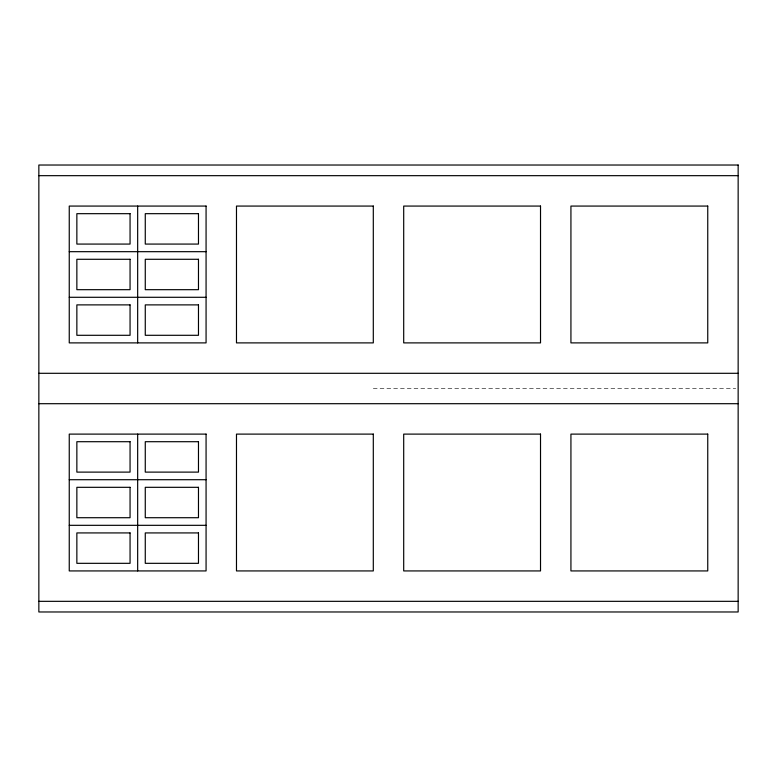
<?xml version="1.0" encoding="UTF-8"?>
<svg xmlns="http://www.w3.org/2000/svg" width="777" height="777" viewBox="0 0 777 777"><rect width="100%" height="100%" fill="white"/><g stroke="black" fill="none" stroke-linecap="round" stroke-linejoin="round"><path stroke-width="0.58" stroke-dasharray="3.88 2.91" d="M373.3 388.5L735.722 388.5"/><path stroke-width="1.17" d="M38.85 175.67L738.15 175.67M69.25 251.68L206.07 251.68M69.25 297.29L206.07 297.29M38.85 373.3L738.15 373.3M38.85 403.7L738.15 403.7M69.25 479.71L206.07 479.71M69.25 525.32L206.07 525.32M38.85 601.33L738.15 601.33M137.665 206.07L137.665 342.89M137.665 434.11L137.665 570.93M738.15 165.025L38.85 165.025L38.85 611.975L738.15 611.975L738.15 165.025M206.07 206.07L69.25 206.07L69.25 342.89L206.07 342.89L206.07 206.07M373.3 206.07L236.48 206.07L236.48 342.89L373.3 342.89L373.3 206.07M540.52 206.07L403.7 206.07L403.7 342.89L540.52 342.89L540.52 206.07M707.75 206.07L570.93 206.07L570.93 342.89L707.75 342.89L707.75 206.07M130.06 213.675L76.855 213.675L76.855 244.075L130.06 244.075L130.06 213.675M198.475 213.675L145.27 213.675L145.27 244.075L198.475 244.075L198.475 213.675M130.06 259.285L76.855 259.285L76.855 289.685L130.06 289.685L130.06 259.285M198.475 259.285L145.27 259.285L145.27 289.685L198.475 289.685L198.475 259.285M130.06 304.885L76.855 304.885L76.855 335.295L130.06 335.295L130.06 304.885M198.475 304.885L145.27 304.885L145.27 335.295L198.475 335.295L198.475 304.885M206.07 434.11L69.25 434.11L69.25 570.93L206.07 570.93L206.07 434.11M373.3 434.11L236.48 434.11L236.48 570.93L373.3 570.93L373.3 434.11M540.52 434.11L403.7 434.11L403.7 570.93L540.52 570.93L540.52 434.11M707.75 434.11L570.93 434.11L570.93 570.93L707.75 570.93L707.75 434.11M130.06 441.705L76.855 441.705L76.855 472.115L130.06 472.115L130.06 441.705M198.475 441.705L145.27 441.705L145.27 472.115L198.475 472.115L198.475 441.705M130.06 487.315L76.855 487.315L76.855 517.715L130.06 517.715L130.06 487.315M198.475 487.315L145.27 487.315L145.27 517.715L198.475 517.715L198.475 487.315M130.06 532.925L76.855 532.925L76.855 563.325L130.06 563.325L130.06 532.925M198.475 532.925L145.27 532.925L145.27 563.325L198.475 563.325L198.475 532.925"/></g></svg>
